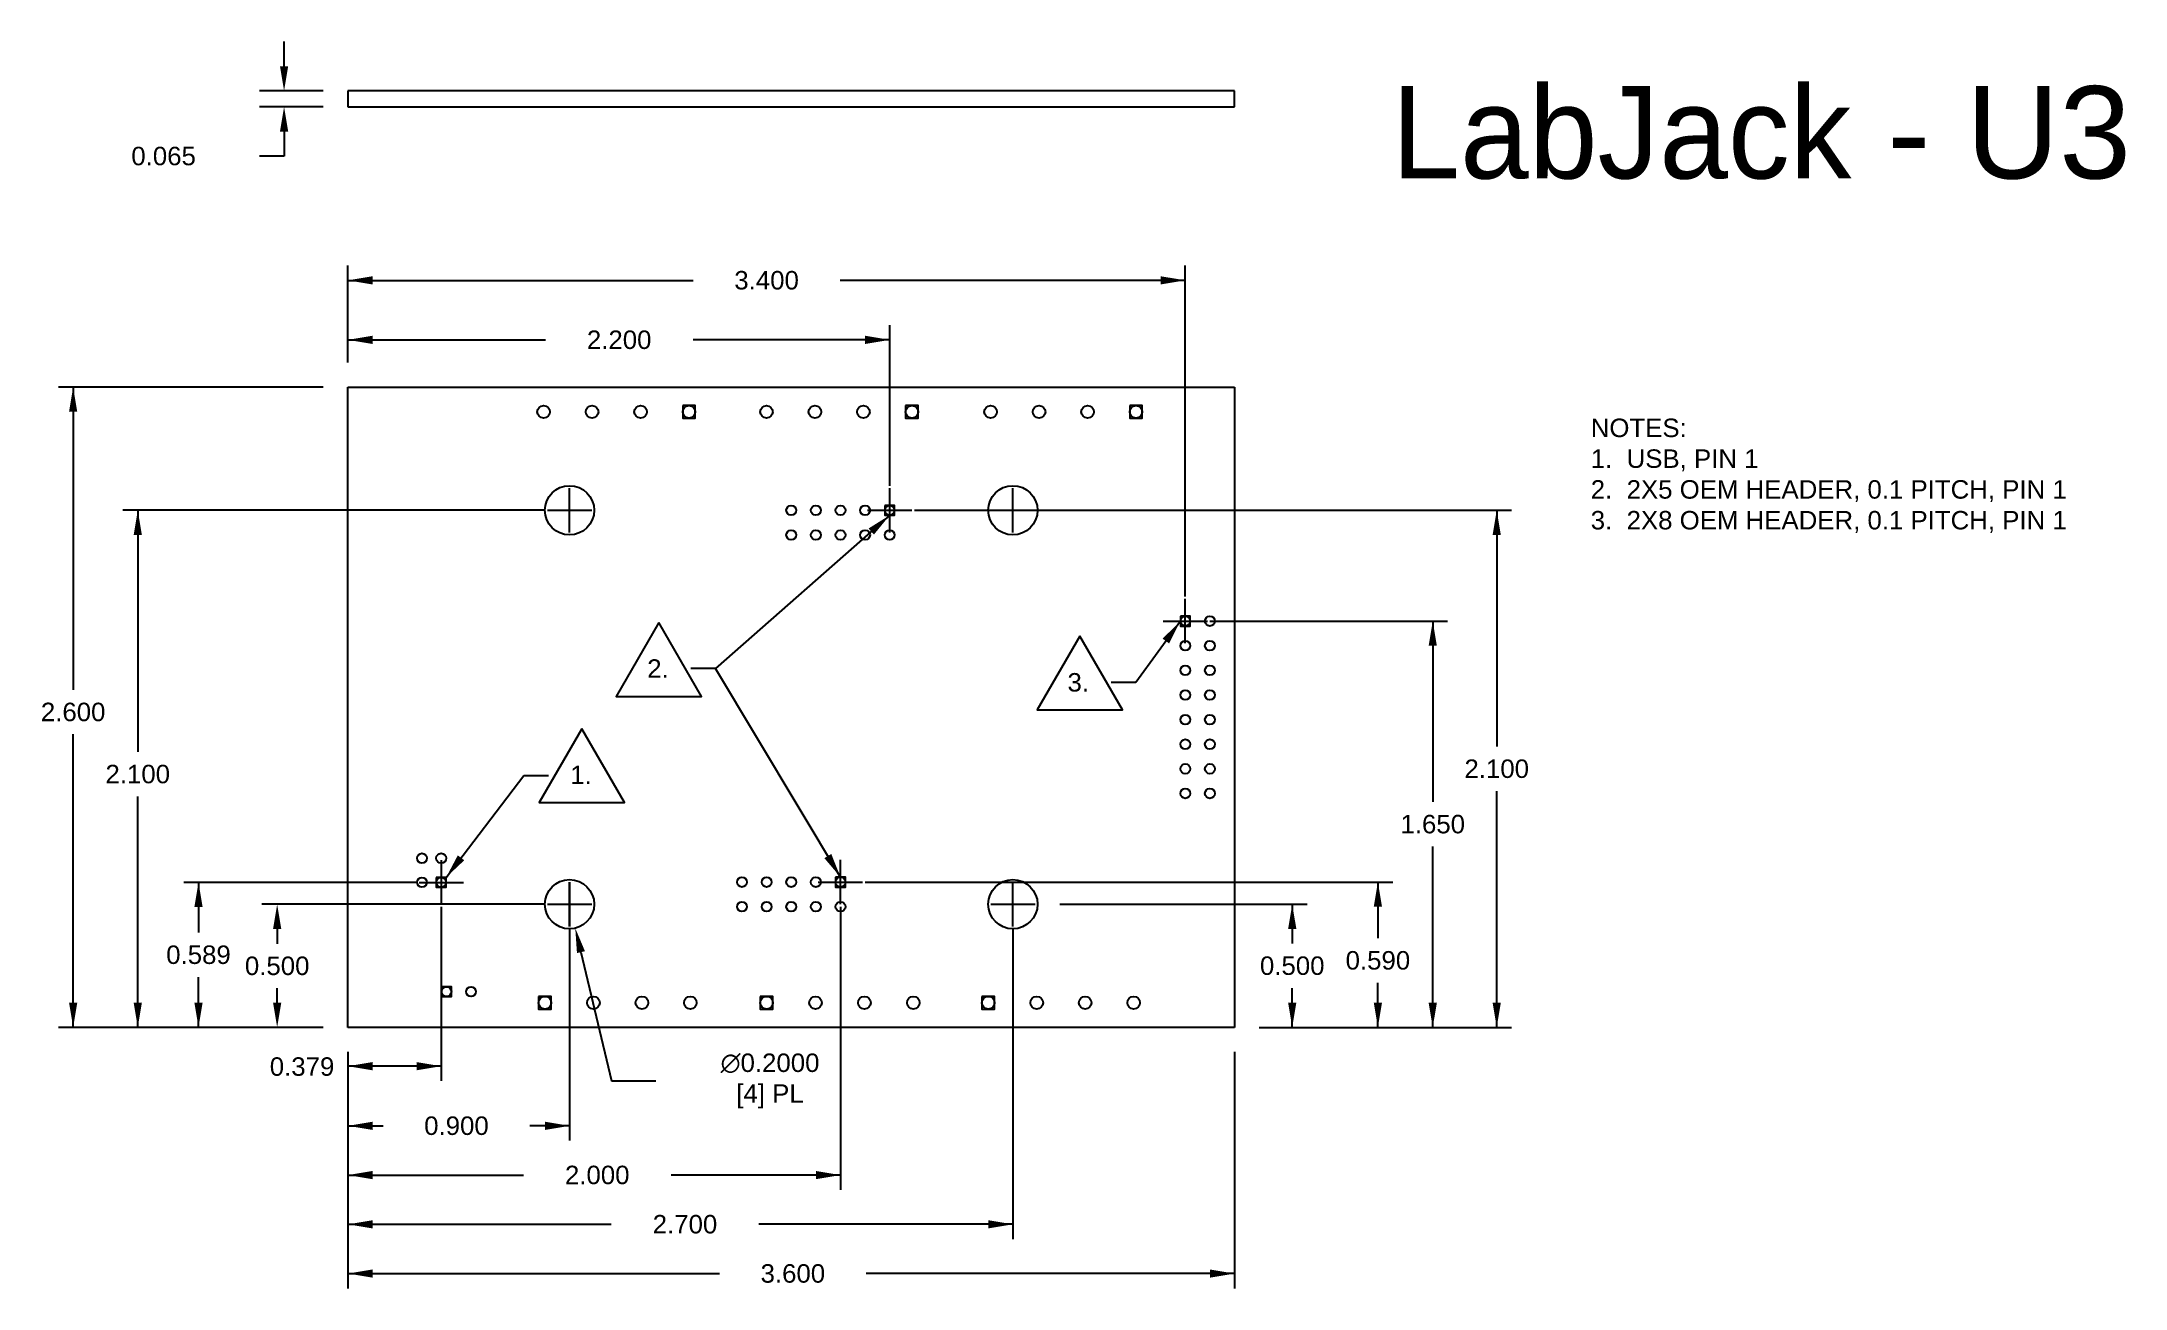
# Model space of a CAD drawing. Extents: x -1.24 to 7.22, y -1.06 to 4.
import ezdxf

# ---------------------------------------------------------------- set-up
doc = ezdxf.new("R2010")
doc.units = 0
doc.header["$MEASUREMENT"] = 0
doc.layers.get('0').update_dxf_attribs({"linetype": 'CONTINUOUS'})
doc.layers.get('DEFPOINTS').update_dxf_attribs({"linetype": 'CONTINUOUS'})
doc.layers.add('DIMS', color=10, linetype='CONTINUOUS')
doc.styles.get("Standard").update_dxf_attribs({"font": 'ARIAL.TTF', "height": 0.075})
doc.dimstyles.new('DEF_STANDARD', dxfattribs={"dimtxt": 0.18, "dimasz": 0.1, "dimexe": 0.06, "dimexo": 0.1, "dimgap": 0, "dimtad": 0, "dimtih": 1, "dimtoh": 1, "dimdec": 3, "dimzin": 0, "dimtxsty": 'STANDARD', "dimcen": 0.09, "dimazin": 3, "dimtfac": 1, "dimtdec": 4, "dimtofl": 0, "dimtmove": 0, "dimatfit": 3, "dimtolj": 1, "dimtzin": 0})
doc.dimstyles.get("Standard").update_dxf_attribs({"dimtxt": 0.18, "dimasz": 0.18, "dimexe": 0.18, "dimexo": 0.0625, "dimgap": 0.09, "dimtad": 0, "dimtih": 1, "dimtoh": 1, "dimdec": 4, "dimzin": 0, "dimtxsty": 'STANDARD', "dimcen": 0.09, "dimazin": 3, "dimtfac": 1, "dimtdec": 4, "dimtofl": 0, "dimtmove": 0, "dimatfit": 3, "dimtolj": 1, "dimtzin": 0})

# ---------------------------------------------------------------- blocks, each defined once
blk = doc.blocks.new('*D12')
at = {"color": 0, "linetype": 'BYBLOCK'}
for p, q in [((-0.259167, 3.903463), (-0.259167, 4.003463)), ((-0.1, 3.803463), (-0.359167, 3.803463)), ((-0.1, 3.738463), (-0.359167, 3.738463)), ((-0.259167, 3.638463), (-0.259167, 3.538463)), ((-0.259167, 3.538463), (-0.359167, 3.538463))]:
    blk.add_line(p, q, dxfattribs=at)
for points in [[(-0.259167, 3.803463), (-0.275833, 3.903463), (-0.2425, 3.903463)], [(-0.259167, 3.738463), (-0.275833, 3.638463), (-0.2425, 3.638463)]]:
    blk.add_solid(points, dxfattribs=at)
at = {"layer": 'DEFPOINTS', "color": 0, "linetype": 'BYBLOCK'}
for p in [(0, 3.803463), (0, 3.738463)]:
    blk.add_point(p, dxfattribs=at)
at = {"color": 0, "linetype": 'BYBLOCK', "insert": (-0.748442, 3.538463), "char_height": 0.075, "attachment_point": 5}
blk.add_mtext('\\A1;0.065', dxfattribs=at)
blk = doc.blocks.new('*D14')
at = {"color": 0, "linetype": 'BYBLOCK'}
for p, q in [((0.9, 0.59), (0.9, 0.41)), ((0.81, 0.5), (0.99, 0.5)), ((0.946249, 0.305421), (1.07056, -0.217583)), ((1.07056, -0.217583), (1.25056, -0.217583))]:
    blk.add_line(p, q, dxfattribs=at)
blk.add_solid([(0.923124, 0.40271), (0.930034, 0.301567), (0.962464, 0.309275)], dxfattribs=at)
at = {"layer": 'DEFPOINTS', "color": 0, "linetype": 'BYBLOCK'}
for p in [(0.876876, 0.59729), (0.923124, 0.40271)]:
    blk.add_point(p, dxfattribs=at)
at = {"color": 0, "linetype": 'BYBLOCK', "insert": (1.7139, -0.217583), "char_height": 0.075, "attachment_point": 5}
blk.add_mtext('\\A1;∅0.2000\\P[4] PL', dxfattribs=at)
blk = doc.blocks.new('A$C3E03409D')
at = {"layer": 'DIMS'}
blk.add_lwpolyline([(0.173205, 0.3), (0, 0), (0.34641, 0)], close=True, dxfattribs=at)
blk = doc.blocks.new('*D13')
at = {"color": 0, "linetype": 'BYBLOCK'}
for p, q in [((2.7, 0.4), (2.7, -0.86)), ((0, -0.1), (0, -0.86)), ((0, -0.8), (1.068883, -0.8)), ((2.7, -0.8), (1.66844, -0.8))]:
    blk.add_line(p, q, dxfattribs=at)
for points in [[(0, -0.8), (0.1, -0.816667), (0.1, -0.783333)], [(2.7, -0.8), (2.6, -0.816667), (2.6, -0.783333)]]:
    blk.add_solid(points, dxfattribs=at)
at = {"layer": 'DEFPOINTS', "color": 0, "linetype": 'BYBLOCK'}
for p in [(2.7, 0.5), (0, 0)]:
    blk.add_point(p, dxfattribs=at)
at = {"color": 0, "linetype": 'BYBLOCK', "insert": (1.368662, -0.8), "char_height": 0.075, "attachment_point": 5}
blk.add_mtext('\\A1;2.700', dxfattribs=at)
blk = doc.blocks.new('*D11')
at = {"color": 0, "linetype": 'BYBLOCK'}
for p, q in [((0, 2.7), (0, 3.094011)), ((3.4, 1.75), (3.4, 3.094011)), ((0, 3.034011), (1.401751, 3.034011)), ((3.4, 3.034011), (1.998249, 3.034011))]:
    blk.add_line(p, q, dxfattribs=at)
for points in [[(0, 3.034011), (0.1, 3.017345), (0.1, 3.050678)], [(3.4, 3.034011), (3.3, 3.017345), (3.3, 3.050678)]]:
    blk.add_solid(points, dxfattribs=at)
at = {"layer": 'DEFPOINTS', "color": 0, "linetype": 'BYBLOCK'}
for p in [(0, 2.6), (3.4, 1.65)]:
    blk.add_point(p, dxfattribs=at)
at = {"color": 0, "linetype": 'BYBLOCK', "insert": (1.7, 3.034011), "char_height": 0.075, "attachment_point": 5}
blk.add_mtext('\\A1;3.400', dxfattribs=at)
blk = doc.blocks.new('*D10')
at = {"color": 0, "linetype": 'BYBLOCK'}
for p, q in [((0, 2.7), (0, 2.852266)), ((0, 2.792266), (0.80164, 2.792266)), ((2.2, 2.792266), (1.401197, 2.792266)), ((2.2, 2.2), (2.2, 2.852266))]:
    blk.add_line(p, q, dxfattribs=at)
for points in [[(0, 2.792266), (0.1, 2.7756), (0.1, 2.808933)], [(2.2, 2.792266), (2.1, 2.7756), (2.1, 2.808933)]]:
    blk.add_solid(points, dxfattribs=at)
at = {"layer": 'DEFPOINTS', "color": 0, "linetype": 'BYBLOCK'}
for p in [(0, 2.6), (2.2, 2.1)]:
    blk.add_point(p, dxfattribs=at)
at = {"color": 0, "linetype": 'BYBLOCK', "insert": (1.101419, 2.792266), "char_height": 0.075, "attachment_point": 5}
blk.add_mtext('\\A1;2.200', dxfattribs=at)
blk = doc.blocks.new('*D6')
at = {"color": 0, "linetype": 'BYBLOCK'}
for p, q in [((2, 0.49), (2, -0.66)), ((0, -0.1), (0, -0.66)), ((0, -0.6), (0.712559, -0.6)), ((2, -0.6), (1.312116, -0.6))]:
    blk.add_line(p, q, dxfattribs=at)
for points in [[(0, -0.6), (0.1, -0.616667), (0.1, -0.583333)], [(2, -0.6), (1.9, -0.616667), (1.9, -0.583333)]]:
    blk.add_solid(points, dxfattribs=at)
at = {"layer": 'DEFPOINTS', "color": 0, "linetype": 'BYBLOCK'}
for p in [(2, 0.59), (0, 0)]:
    blk.add_point(p, dxfattribs=at)
at = {"color": 0, "linetype": 'BYBLOCK', "insert": (1.012337, -0.6), "char_height": 0.075, "attachment_point": 5}
blk.add_mtext('\\A1;2.000', dxfattribs=at)
blk = doc.blocks.new('*D4')
at = {"color": 0, "linetype": 'BYBLOCK'}
for p, q in [((0, -0.1), (0, -1.06)), ((3.6, -0.1), (3.6, -1.06)), ((0, -1), (1.508394, -1)), ((3.6, -1), (2.104893, -1))]:
    blk.add_line(p, q, dxfattribs=at)
for points in [[(0, -1), (0.1, -1.016667), (0.1, -0.983333)], [(3.6, -1), (3.5, -1.016667), (3.5, -0.983333)]]:
    blk.add_solid(points, dxfattribs=at)
at = {"layer": 'DEFPOINTS', "color": 0, "linetype": 'BYBLOCK'}
for p in [(0, 0), (3.6, 0)]:
    blk.add_point(p, dxfattribs=at)
at = {"color": 0, "linetype": 'BYBLOCK', "insert": (1.806644, -1), "char_height": 0.075, "attachment_point": 5}
blk.add_mtext('\\A1;3.600', dxfattribs=at)
blk = doc.blocks.new('*D5')
at = {"color": 0, "linetype": 'BYBLOCK'}
for p, q in [((-0.1, 2.6), (-1.175718, 2.6)), ((-1.115718, 2.6), (-1.115718, 1.370928)), ((-1.115718, 0), (-1.115718, 1.190203)), ((-0.1, 0), (-1.175718, 0))]:
    blk.add_line(p, q, dxfattribs=at)
for points in [[(-1.115718, 2.6), (-1.099051, 2.5), (-1.132385, 2.5)], [(-1.115718, 0), (-1.099051, 0.1), (-1.132385, 0.1)]]:
    blk.add_solid(points, dxfattribs=at)
at = {"layer": 'DEFPOINTS', "color": 0, "linetype": 'BYBLOCK'}
for p in [(0, 2.6), (0, 0)]:
    blk.add_point(p, dxfattribs=at)
at = {"color": 0, "linetype": 'BYBLOCK', "insert": (-1.115718, 1.280566), "char_height": 0.075, "attachment_point": 5}
blk.add_mtext('\\A1;2.600', dxfattribs=at)
blk = doc.blocks.new('*D3')
at = {"color": 0, "linetype": 'BYBLOCK'}
for p, q in [((0.8, 2.1), (-0.913373, 2.1)), ((-0.853373, 2.1), (-0.853373, 1.118703)), ((-0.853373, 0), (-0.853373, 0.937979)), ((-0.1, 0), (-0.913373, 0))]:
    blk.add_line(p, q, dxfattribs=at)
for points in [[(-0.853373, 2.1), (-0.836707, 2), (-0.87004, 2)], [(-0.853373, 0), (-0.836707, 0.1), (-0.87004, 0.1)]]:
    blk.add_solid(points, dxfattribs=at)
at = {"layer": 'DEFPOINTS', "color": 0, "linetype": 'BYBLOCK'}
for p in [(0.9, 2.1), (0, 0)]:
    blk.add_point(p, dxfattribs=at)
at = {"color": 0, "linetype": 'BYBLOCK', "insert": (-0.853373, 1.028341), "char_height": 0.075, "attachment_point": 5}
blk.add_mtext('\\A1;2.100', dxfattribs=at)
blk = doc.blocks.new('*D17')
at = {"color": 0, "linetype": 'BYBLOCK'}
for p, q in [((0.3787, 0.489), (0.3787, -0.217775)), ((0, -0.1), (0, -0.217775)), ((0.3787, -0.157775), (0, -0.157775))]:
    blk.add_line(p, q, dxfattribs=at)
for points in [[(0, -0.157775), (0.1, -0.141108), (0.1, -0.174441)], [(0.3787, -0.157775), (0.2787, -0.141108), (0.2787, -0.174441)]]:
    blk.add_solid(points, dxfattribs=at)
at = {"layer": 'DEFPOINTS', "color": 0, "linetype": 'BYBLOCK'}
for p in [(0.3787, 0.589), (0, 0)]:
    blk.add_point(p, dxfattribs=at)
at = {"color": 0, "linetype": 'BYBLOCK', "insert": (-0.186256, -0.15976), "char_height": 0.075, "attachment_point": 5}
blk.add_mtext('\\A1;0.379', dxfattribs=at)
blk = doc.blocks.new('*D16')
at = {"color": 0, "linetype": 'BYBLOCK'}
for p, q in [((0.2787, 0.589), (-0.666765, 0.589)), ((-0.606765, 0.589), (-0.606765, 0.384862)), ((-0.606765, 0), (-0.606765, 0.204138)), ((-0.1, 0), (-0.666765, 0))]:
    blk.add_line(p, q, dxfattribs=at)
for points in [[(-0.606765, 0.589), (-0.590099, 0.489), (-0.623432, 0.489)], [(-0.606765, 0), (-0.590099, 0.1), (-0.623432, 0.1)]]:
    blk.add_solid(points, dxfattribs=at)
at = {"layer": 'DEFPOINTS', "color": 0, "linetype": 'BYBLOCK'}
for p in [(0.3787, 0.589), (0, 0)]:
    blk.add_point(p, dxfattribs=at)
at = {"color": 0, "linetype": 'BYBLOCK', "insert": (-0.606765, 0.2945), "char_height": 0.075, "attachment_point": 5}
blk.add_mtext('\\A1;0.589', dxfattribs=at)
blk = doc.blocks.new('*D2')
at = {"color": 0, "linetype": 'BYBLOCK'}
for p, q in [((0.8, 0.5), (-0.349762, 0.5)), ((-0.287262, 0.4), (-0.287262, 0.339773)), ((-0.287262, 0.1), (-0.287262, 0.159049)), ((-0.1, 0), (-0.349762, 0))]:
    blk.add_line(p, q, dxfattribs=at)
for points in [[(-0.287262, 0.5), (-0.270595, 0.4), (-0.303928, 0.4)], [(-0.287262, 0), (-0.270595, 0.1), (-0.303928, 0.1)]]:
    blk.add_solid(points, dxfattribs=at)
at = {"layer": 'DEFPOINTS', "color": 0, "linetype": 'BYBLOCK'}
for p in [(0.9, 0.5), (0, 0)]:
    blk.add_point(p, dxfattribs=at)
at = {"color": 0, "linetype": 'BYBLOCK', "insert": (-0.287262, 0.249411), "char_height": 0.075, "attachment_point": 5}
blk.add_mtext('\\A1;0.500', dxfattribs=at)
blk = doc.blocks.new('*D1')
at = {"color": 0, "linetype": 'BYBLOCK'}
for p, q in [((0.9, 0.4), (0.9, -0.46)), ((0, -0.1), (0, -0.46)), ((0, -0.4), (0.142424, -0.4)), ((0.9, -0.4), (0.739044, -0.4))]:
    blk.add_line(p, q, dxfattribs=at)
for points in [[(0, -0.4), (0.1, -0.416667), (0.1, -0.383333)], [(0.9, -0.4), (0.8, -0.416667), (0.8, -0.383333)]]:
    blk.add_solid(points, dxfattribs=at)
at = {"layer": 'DEFPOINTS', "color": 0, "linetype": 'BYBLOCK'}
for p in [(0.9, 0.5), (0, 0)]:
    blk.add_point(p, dxfattribs=at)
at = {"color": 0, "linetype": 'BYBLOCK', "insert": (0.440734, -0.4), "char_height": 0.075, "attachment_point": 5}
blk.add_mtext('\\A1;0.900', dxfattribs=at)
blk = doc.blocks.new('*D9')
at = {"color": 0, "linetype": 'BYBLOCK'}
for p, q in [((2.3, 2.1), (4.724661, 2.1)), ((4.664661, 2.1), (4.664661, 1.140362)), ((4.664661, 0), (4.664661, 0.959638)), ((3.7, 0), (4.724661, 0))]:
    blk.add_line(p, q, dxfattribs=at)
for points in [[(4.664661, 2.1), (4.681328, 2), (4.647995, 2)], [(4.664661, 0), (4.681328, 0.1), (4.647995, 0.1)]]:
    blk.add_solid(points, dxfattribs=at)
at = {"layer": 'DEFPOINTS', "color": 0, "linetype": 'BYBLOCK'}
for p in [(2.2, 2.1), (3.6, 0)]:
    blk.add_point(p, dxfattribs=at)
at = {"color": 0, "linetype": 'BYBLOCK', "insert": (4.664661, 1.05), "char_height": 0.075, "attachment_point": 5}
blk.add_mtext('\\A1;2.100', dxfattribs=at)
blk = doc.blocks.new('*D8')
at = {"color": 0, "linetype": 'BYBLOCK'}
for p, q in [((3.5, 1.65), (4.464842, 1.65)), ((4.404842, 1.65), (4.404842, 0.915362)), ((4.404842, 0), (4.404842, 0.734638)), ((3.7, 0), (4.464842, 0))]:
    blk.add_line(p, q, dxfattribs=at)
for points in [[(4.404842, 1.65), (4.421508, 1.55), (4.388175, 1.55)], [(4.404842, 0), (4.421508, 0.1), (4.388175, 0.1)]]:
    blk.add_solid(points, dxfattribs=at)
at = {"layer": 'DEFPOINTS', "color": 0, "linetype": 'BYBLOCK'}
for p in [(3.4, 1.65), (3.6, 0)]:
    blk.add_point(p, dxfattribs=at)
at = {"color": 0, "linetype": 'BYBLOCK', "insert": (4.404842, 0.825), "char_height": 0.075, "attachment_point": 5}
blk.add_mtext('\\A1;1.650', dxfattribs=at)
blk = doc.blocks.new('*D15')
at = {"color": 0, "linetype": 'BYBLOCK'}
for p, q in [((2.89, 0.5), (3.894309, 0.5)), ((3.834309, 0.5), (3.834309, 0.340362)), ((3.834309, 0), (3.834309, 0.159638)), ((3.7, 0), (3.894309, 0))]:
    blk.add_line(p, q, dxfattribs=at)
for points in [[(3.834309, 0.5), (3.850975, 0.4), (3.817642, 0.4)], [(3.834309, 0), (3.850975, 0.1), (3.817642, 0.1)]]:
    blk.add_solid(points, dxfattribs=at)
at = {"layer": 'DEFPOINTS', "color": 0, "linetype": 'BYBLOCK'}
for p in [(2.79, 0.5), (3.6, 0)]:
    blk.add_point(p, dxfattribs=at)
at = {"color": 0, "linetype": 'BYBLOCK', "insert": (3.834309, 0.25), "char_height": 0.075, "attachment_point": 5}
blk.add_mtext('\\A1;0.500', dxfattribs=at)
blk = doc.blocks.new('*D7')
at = {"color": 0, "linetype": 'BYBLOCK'}
for p, q in [((2.1, 0.59), (4.242139, 0.59)), ((4.182139, 0.59), (4.182139, 0.362069)), ((4.182139, 0), (4.182139, 0.181345)), ((3.7, 0), (4.242139, 0))]:
    blk.add_line(p, q, dxfattribs=at)
for points in [[(4.182139, 0.59), (4.198806, 0.49), (4.165472, 0.49)], [(4.182139, 0), (4.198806, 0.1), (4.165472, 0.1)]]:
    blk.add_solid(points, dxfattribs=at)
at = {"layer": 'DEFPOINTS', "color": 0, "linetype": 'BYBLOCK'}
for p in [(2, 0.59), (3.6, 0)]:
    blk.add_point(p, dxfattribs=at)
at = {"color": 0, "linetype": 'BYBLOCK', "insert": (4.182139, 0.271707), "char_height": 0.075, "attachment_point": 5}
blk.add_mtext('\\A1;0.590', dxfattribs=at)

msp = doc.modelspace()

# ---------------------------------------------------------------- linework, layer by layer
for p, q in [((3.6, 3.803463), (0, 3.803463)), ((0, 3.803463), (0, 3.738463)), ((0, 3.738463), (3.6, 3.738463)), ((3.6, 3.738463), (3.6, 3.803463)), ((0, 2.6), (3.6, 2.6)), ((0, 0), (0, 2.6)), ((3.6, 2.6), (3.6, 0)), ((3.6, 0), (0, 0))]:
    msp.add_line(p, q)
for points in [[(1.35941, 2.52559), (1.35941, 2.47441), (1.41059, 2.47441), (1.41059, 2.52559)], [(2.26441, 2.52559), (2.26441, 2.47441), (2.31559, 2.47441), (2.31559, 2.52559)], [(3.17441, 2.52559), (3.17441, 2.47441), (3.22559, 2.47441), (3.22559, 2.52559)], [(2.18, 2.12), (2.18, 2.08), (2.22, 2.08), (2.22, 2.12)], [(3.38, 1.67), (3.38, 1.63), (3.42, 1.63), (3.42, 1.67)], [(0.3587, 0.609), (0.3587, 0.569), (0.3987, 0.569), (0.3987, 0.609)], [(1.98, 0.61), (1.98, 0.57), (2.02, 0.57), (2.02, 0.61)], [(0.38, 0.165), (0.38, 0.125), (0.42, 0.125), (0.42, 0.165)], [(0.77441, 0.12559), (0.77441, 0.07441), (0.82559, 0.07441), (0.82559, 0.12559)], [(1.67441, 0.12559), (1.67441, 0.07441), (1.72559, 0.07441), (1.72559, 0.12559)], [(2.57441, 0.12559), (2.57441, 0.07441), (2.62559, 0.07441), (2.62559, 0.12559)]]:
    msp.add_lwpolyline(points, close=True)
for centre, radius in [((0.7946, 2.5), 0.02559), ((0.9914, 2.5), 0.02559), ((1.1882, 2.5), 0.02559), ((1.385, 2.5), 0.02559), ((1.6996, 2.5), 0.02559), ((1.8964, 2.5), 0.02559), ((2.0932, 2.5), 0.02559), ((2.29, 2.5), 0.02559), ((2.6096, 2.5), 0.02559), ((2.8064, 2.5), 0.02559), ((3.0032, 2.5), 0.02559), ((3.2, 2.5), 0.02559), ((0.9, 2.1), 0.1), ((2.7, 2.1), 0.1), ((1.8, 2.1), 0.02), ((1.9, 2.1), 0.02), ((2, 2.1), 0.02), ((2.1, 2.1), 0.02), ((2.2, 2.1), 0.02), ((1.8, 2), 0.02), ((1.9, 2), 0.02), ((2, 2), 0.02), ((2.1, 2), 0.02), ((2.2, 2), 0.02), ((3.4, 1.65), 0.02), ((3.5, 1.65), 0.02), ((3.4, 1.55), 0.02), ((3.5, 1.55), 0.02), ((3.4, 1.45), 0.02), ((3.5, 1.45), 0.02), ((3.4, 1.35), 0.02), ((3.5, 1.35), 0.02), ((3.4, 1.25), 0.02), ((3.5, 1.25), 0.02), ((3.4, 1.15), 0.02), ((3.5, 1.15), 0.02), ((3.4, 1.05), 0.02), ((3.5, 1.05), 0.02), ((3.4, 0.95), 0.02), ((3.5, 0.95), 0.02), ((0.3007, 0.687), 0.02), ((0.3787, 0.687), 0.02), ((0.3007, 0.589), 0.02), ((0.3787, 0.589), 0.02), ((0.9, 0.5), 0.1), ((1.6, 0.59), 0.02), ((1.7, 0.59), 0.02), ((1.8, 0.59), 0.02), ((1.9, 0.59), 0.02), ((2, 0.59), 0.02), ((2.7, 0.5), 0.1), ((1.6, 0.49), 0.02), ((1.7, 0.49), 0.02), ((1.8, 0.49), 0.02), ((1.9, 0.49), 0.02), ((2, 0.49), 0.02), ((0.4, 0.145), 0.02), ((0.5, 0.145), 0.02), ((0.8, 0.1), 0.02559), ((0.9968, 0.1), 0.02559), ((1.1936, 0.1), 0.02559), ((1.3904, 0.1), 0.02559), ((1.7, 0.1), 0.02559), ((1.8986, 0.1), 0.02559), ((2.0972, 0.1), 0.02559), ((2.2958, 0.1), 0.02559), ((2.6, 0.1), 0.02559), ((2.7968, 0.1), 0.02559), ((2.9936, 0.1), 0.02559), ((3.1904, 0.1), 0.02559)]:
    msp.add_circle(centre, radius)
at = {"layer": 'DIMS'}
for p, q in [((0.9, 2.01), (0.9, 2.19)), ((2.2, 2.01), (2.2, 2.19)), ((2.7, 2.01), (2.7, 2.19)), ((0.81, 2.1), (0.99, 2.1)), ((2.11, 2.1), (2.29, 2.1)), ((2.61, 2.1), (2.79, 2.1)), ((3.4, 1.56), (3.4, 1.74)), ((3.31, 1.65), (3.49, 1.65)), ((0.3787, 0.679), (0.3787, 0.499)), ((2, 0.5), (2, 0.68)), ((2, 0.5), (2, 0.68)), ((0.2887, 0.589), (0.4687, 0.589)), ((0.9, 0.41), (0.9, 0.59)), ((1.91, 0.59), (2.09, 0.59)), ((1.91, 0.59), (2.09, 0.59)), ((2.7, 0.41), (2.7, 0.59)), ((0.81, 0.5), (0.99, 0.5)), ((2.61, 0.5), (2.79, 0.5))]:
    msp.add_line(p, q, dxfattribs=at)
msp.add_lwpolyline([(0.9501, 1.212809), (0.776895, 0.912809), (1.123305, 0.912809)], close=True, dxfattribs=at)

# ---------------------------------------------------------------- block references
for p in [(1.088656, 1.344091), (2.799144, 1.289411)]:
    msp.add_blockref('A$C3E03409D', p, dxfattribs=at)

# ---------------------------------------------------------------- texts
at = {"layer": 'DIMS', "attachment_point": 1}
for s, insert, char_height, width in [('\\fDenmark|b0|i0|c0|p2;LabJack\\fArial|b0|i0|c0|p34; - U3', (4.237197, 3.822732), 0.375, 3.8098), ('NOTES:\\P1.  USB, PIN 1\\P2.  2X5 OEM HEADER, 0.1 PITCH, PIN 1\\P3.  2X8 OEM HEADER, 0.1 PITCH, PIN 1', (5.04637, 2.472461), 0.075, 3.6685)]:
    msp.add_mtext(s, dxfattribs=dict(at, insert=insert, char_height=char_height, width=width))
at = {"layer": 'DIMS', "char_height": 0.075}
for s, insert, attachment_point in [('2.', (1.302568, 1.457245), 6), ('\\A1;', (1.54329, 1.492894), 6), ('\\A1;3.', (3.009217, 1.400844), 6), ('\\A1;', (0.730274, 1.052022), 4), ('\\A1;1.', (0.990054, 1.02531), 6)]:
    msp.add_mtext(s, dxfattribs=dict(at, insert=insert, attachment_point=attachment_point))

# ---------------------------------------------------------------- dimensions: what is measured, and where the dimension line sits
at = {"layer": 'DIMS'}
dim = msp.add_linear_dim(base=(-0.259167, 3.738463), p1=(0, 3.803463), p2=(0, 3.738463), angle=90, dimstyle='STANDARD', override={"dimasz": 0.1, "dimexe": 0.0625, "dimexo": 0.1, "dimdec": 3}, dxfattribs=at)
dim.commit()
dim.dimension.update_dxf_attribs({"geometry": '*D12', "text_midpoint": (-0.748442, 3.538463)})
for base, p1, p2, picture, middle in [((3.4, 3.034011), (0, 2.6), (3.4, 1.65), '*D11', (1.7, 3.034011)), ((2.2, 2.792266), (0, 2.6), (2.2, 2.1), '*D10', (1.101419, 2.792266)), ((0, -0.157775), (0.3787, 0.589), (0, 0), '*D17', (-0.186256, -0.15976)), ((2, -0.6), (0, 0), (2, 0.59), '*D6', (1.012337, -0.6)), ((2.7, -0.8), (0, 0), (2.7, 0.5), '*D13', (1.368662, -0.8)), ((0.9, -0.4), (0, 0), (0.9, 0.5), '*D1', (0.440734, -0.4)), ((3.6, -1), (0, 0), (3.6, 0), '*D4', (1.806644, -1))]:
    dim = msp.add_linear_dim(base=base, p1=p1, p2=p2, dimstyle='DEF_STANDARD', dxfattribs=at)
    dim.commit()
    dim.dimension.update_dxf_attribs({"geometry": picture, "text_midpoint": middle, "dimtype": 128})
for base, p1, p2, picture, middle in [((-1.115718, 2.6), (0, 0), (0, 2.6), '*D5', (-1.115718, 1.280566)), ((-0.853373, 2.1), (0, 0), (0.9, 2.1), '*D3', (-0.853373, 1.028341)), ((4.664661, 2.1), (3.6, 0), (2.2, 2.1), '*D9', (4.664661, 1.05)), ((4.404842, 1.65), (3.6, 0), (3.4, 1.65), '*D8', (4.404842, 0.825)), ((4.182139, 0.59), (3.6, 0), (2, 0.59), '*D7', (4.182139, 0.271707)), ((3.834309, 0.5), (3.6, 0), (2.79, 0.5), '*D15', (3.834309, 0.25))]:
    dim = msp.add_linear_dim(base=base, p1=p1, p2=p2, angle=90, dimstyle='DEF_STANDARD', dxfattribs=at)
    dim.commit()
    dim.dimension.update_dxf_attribs({"geometry": picture, "text_midpoint": middle, "dimtype": 128})
dim = msp.add_diameter_dim_2p(p1=(0.876876, 0.59729), p2=(0.923124, 0.40271), text='<>\\P[4] PL', dimstyle='STANDARD', override={"dimasz": 0.1, "dimexe": 0.08, "dimgap": 0}, dxfattribs=at)
dim.commit()
dim.dimension.update_dxf_attribs({"geometry": '*D14', "text_midpoint": (1.7139, -0.217583), "dimtype": 131})
dim = msp.add_linear_dim(base=(-0.606765, 0.589), p1=(0, 0), p2=(0.3787, 0.589), angle=90, dimstyle='DEF_STANDARD', dxfattribs=at)
dim.commit()
dim.dimension.update_dxf_attribs({"geometry": '*D16', "text_midpoint": (-0.606765, 0.2945)})
dim = msp.add_linear_dim(base=(-0.287262, 0.5), p1=(0, 0), p2=(0.9, 0.5), angle=90, dimstyle='STANDARD', override={"dimasz": 0.1, "dimexe": 0.0625, "dimexo": 0.1, "dimgap": 0, "dimdec": 3}, dxfattribs=at)
dim.commit()
dim.dimension.update_dxf_attribs({"geometry": '*D2', "text_midpoint": (-0.287262, 0.249411), "dimtype": 128})

# ---------------------------------------------------------------- leaders
at = {"layer": 'DIMS', "annotation_type": 0, "has_hookline": 1, "hookline_direction": 1}
for points, text_width in [([(2.2, 2.08), (1.492568, 1.457245), (1.392568, 1.457245)], 0.075205), ([(3.38, 1.65), (3.199217, 1.400844), (3.099217, 1.400844)], 0.073874)]:
    msp.add_leader(points, dimstyle='STANDARD', override={"dimasz": 0.1, "dimexe": 0.0625, "dimexo": 0.1, "dimdec": 3}, dxfattribs=dict(at, text_width=text_width))
msp.add_leader([(2, 0.61), (1.492568, 1.457245), (1.392568, 1.457245)], dimstyle='STANDARD', override={"dimasz": 0.1, "dimexe": 0.0625, "dimexo": 0.1, "dimdec": 3}, dxfattribs=at)
at = {"layer": 'DIMS', "annotation_type": 0, "has_hookline": 1, "hookline_direction": 0}
msp.add_leader([(0.3987, 0.609), (0.713905, 1.023265), (0.813905, 1.023265)], dimstyle='DEF_STANDARD', dxfattribs=at)

doc.saveas('drawing.dxf')
